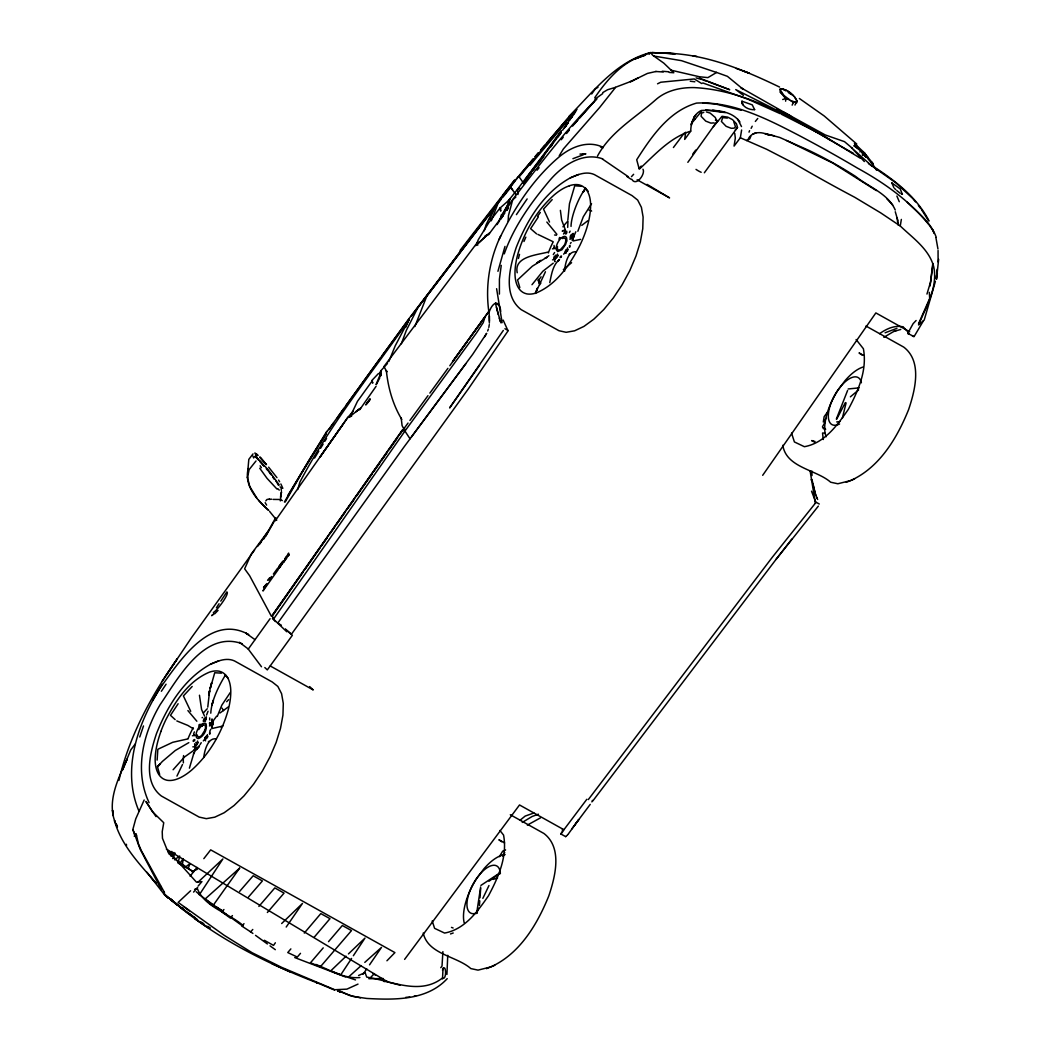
<?xml version="1.0" encoding="UTF-8"?>
<svg xmlns="http://www.w3.org/2000/svg" width="1051" height="1051" viewBox="0 0 1051 1051"><rect width="100%" height="100%" fill="white"/><g stroke="black" fill="none" stroke-linecap="round" stroke-linejoin="round"><path stroke-width="1.5" d="M207.77 707.126L209.635 690.704L214.732 672.745L221.485 673.152M569.274 246.026L569.681 247.274L570.102 245.251M209.438 733.072L209.753 734.229L210.108 732.074M564.558 271.316C564.939 265.102 567.54 250.532 576.106 251.859M489.122 312.2C492.827 301.138 499.79 299.745 500.696 311.411M567.251 250.401L567.198 249.547L567.75 250.729M350.298 416.354L357.498 401.285L372.474 380.541M573.123 233.361L572.164 237.158L569.826 239.234M902.283 194.172L900.273 188.983L891.997 182.992M208.059 711.238L206.561 715.035M489.372 323.077L489.135 312.778M566.082 231.575L565.293 233.716M891.826 182.887L893.967 187.827M560.511 238.209L559.579 237.46L558.987 239.26M785.636 101.185L785.754 98.558L779.829 89.112C786.976 88.442 794.779 95.024 797.013 101.553L793.334 102.538L783.731 95.326M933.052 263.617L930.647 281.707L926.956 294.07M938.648 259.308L936.467 279.29L937.374 273.51M442.51 978.915L443.036 968.063M517.21 272.761C513.742 256.523 536.825 255.051 548.11 252.056M938.096 261.975L938.057 250.453M277.622 623.269L403.926 447.095L465.803 363.791M479.453 905.489L479.781 900.852M480.005 897.764L480.675 888.502M203.776 757.469C204.38 751.176 207.77 737.093 216.401 738.945M563.52 234.045L565.11 231.102M213.353 612.536C217.123 610.605 229.946 593.355 226.871 591.884L220.789 601.119M566.778 231.233L566.016 234.005M794.99 105.047L797.013 100.896L794.622 96.928M280.446 497.307L281.484 491.789L280.328 500.92M685.62 132.229L684.7 139.415L690.73 131.125C690.822 123.203 693.581 113.863 701.424 110.46C714.417 109.843 731.575 110.171 739.93 121.995M447.752 955.293L446.925 974.448M489.28 324.601L488.833 327.413M930.109 285.964L932.776 263.486M936.888 272.143L937.229 269.24M442.905 951.641L442.024 966.014L440.789 967.695M548.885 255.695L545.022 258.323L547.124 257.39M187.958 738.892L172.706 742.308L157.834 749.284L157.124 760.096M182.322 865.104L183.268 858.667L180.641 862.332M588.324 799.575L772.209 557.385L815.878 502.562L811.543 491.198M476.615 913.516L480.662 886.978M503.166 320.108L508.04 330.894L468.825 388.2L291.889 633.595L291.088 633.924L285.557 629.299M734.728 133.293L735.319 138.049L734.071 146.089L740.338 137.773L741.625 130.009M572.375 240.324L573.82 235.989L573.215 236.948M935.403 281.353L924.21 320.069L918.548 324.93C926.102 306.669 938.228 287.068 933.63 266.376C928.795 248.824 912.675 237.933 900.247 225.978L901.351 219.423M935.929 278.252L936.454 275.152M209.793 731.128L210.804 729.236M501.248 265.391L499.409 279.303L499.409 294.083M189.403 768.15L194.041 752.634M691.413 125.148L692.044 121.863M549.752 282.614C551.512 274.574 552.721 264.997 559.5 259.466M210.778 713.182C211.396 700.886 218.634 686.04 225.453 675.031M501.563 214.417L500.854 217.202M541.068 276.794L539.137 279.566M577.84 231.273L583.292 216.782L591.542 203.697M132.873 829.41L135.75 818.847L144.171 799.995M741.927 101.119L742.729 104.745L741.953 102.315C743.031 107.636 750.309 110.132 754.723 109.672M178.223 862.437L179.668 856.039L174.519 859.823M573.084 237.644L572.388 240.377M842.324 418.351L846.094 402.888M280.643 495.376L281.142 493.431M509.617 201.332L509.564 199.335M569.419 232.547L570.102 231.128M518.445 258.493L519.509 254.342M209.622 722.484L209.53 723.916L211.12 725.847M573.176 237.447L572.729 238.971L575.803 231.785M517.985 194.527L517.499 189.285L561.142 131.165M204.722 738.183L205.536 740.863M217.268 716.414L221.84 705.142L230.314 692.478M497.938 271.303L504.979 246.42M118.921 780.446C129.207 736.107 151.265 695.604 177.343 658.688L166.4 674.992M297.709 489.543L299.929 482.028C330.395 424.17 371.529 373.315 408.892 319.977L405.633 327.465M484.235 230.773L486.166 224.638L494.469 207.612M477.693 910.967L478.573 908.222M591.884 801.913L592.383 800.402M198.481 747.025L199.23 746.249M581.623 186.316L574.739 185.777L569.471 203.697L567.829 220.263M139.757 737.001L143.501 725.939M504.27 253.869C513.821 226.477 531.162 202.462 549.726 180.47C562.443 165.493 582.714 151.659 602.749 158.885M487.677 330.986L488.36 329.068M401.351 343.743L406.369 330.316L417.746 307.838M188.326 868.047L189.955 863.699L185.186 867.259M535.366 293.413L545.443 271.736M749.021 132.15L749.586 130.666M536.522 290.326L537.337 288.158L535.379 293.347M376.087 384.39L380.777 373.289L380.002 376.429L380.764 370.845L387.464 363.488M491.264 220.789L498.161 203.04L501.077 199.414M414.83 326.572L426.719 296.29L493.76 208.768M836.346 419.06L847.592 390.473M194.685 740.535C195.604 737.802 191.505 741.507 193.818 741.428M388.765 361.623L395.307 345.648L409.089 319.438M489.713 219.488L494.745 207.481M204.866 730.235L201.687 735.385A6.713 2.93 -61.5 0 1 197.391 735.595L197.299 734.951M523.95 241.494L525.828 237.158M918.535 323.747L929.675 298.458L929.334 292.388M499.015 239.628C513.624 209.162 532.568 179.576 558.501 157.466C570.457 147.166 587.338 140.019 602.67 147.101M500.972 217.045L509.341 202.344M500.618 236.015C489.7 259.058 485.352 285.307 488.689 310.597M502.654 856.145L504.716 852.545M176.949 776.098L182.493 764.511M499.409 219.948L507.436 205.339L509.761 199.086L507.896 201.621M554.048 245.422L554.311 248.299M792.152 105.126L793.334 102.538M194.645 743.753L194.908 746.63M172.587 858.562L175.136 853.11L171.93 856.394M482.843 898.369L488.965 885.559M694.396 116.7L694.002 117.489L695.933 114.717M193.463 754.027L196.353 748.877L199.48 746.039L196.445 749.731L198.823 746.446M586.852 799.259L560.787 833.877L562.456 832.156L562.482 828.95M376.337 384.535L379.831 377.743M751.123 128.34L752.214 126.199M836.622 419.283L845.385 402.572M567.698 227.397L567.947 221.708M379.621 373.893L380.659 371.108L381.027 371.988M263.919 538.887L275.743 517.591M284.414 501.984L309.546 459.3L326.086 433.498M484.695 336.78L486.574 333.403M486.534 333.509L472.622 354.437L411.48 436.822M265.798 536.168L273.904 521.913M285.255 501.958L302.294 472.017L317.757 447.371M248.325 649.032L270.081 618.684M567.067 251.058L565.32 253.028L566.371 252.91M923.382 320.897L914.081 336.583L907.749 333.403L913.109 323.669L916.104 320.516M205.365 721.38L206.272 716.743M228.632 699.651L226.688 701.726M152.566 700.636L162.261 684.293M597.507 156.06C610.421 131.861 635.474 117.673 655.443 100.003C666.032 90.478 680.431 87.338 694.291 87.601C752.844 90.622 803.792 125.66 853.465 153.393M287.711 495.678L326.73 431.409M570.404 243.385L571.166 242.505M314.551 458.065L318.834 451.089M320.555 448.291L323.117 444.1M324.825 441.302L326.546 438.517M145.971 801.44L152.474 811.714L163.746 822.723L162.222 831.643L162.471 838.317L166.978 849.444L196.471 882.183L201.923 881.631L198.153 886.032M194.382 731.903L193.594 734.058L194.488 735.555M554.455 256.089L553.654 258.283L554.534 259.755M319.478 444.639L326.349 433.682M501.8 216.361L512.31 200.202L515.857 197.049M204.984 737.618L206.127 736.304L208.032 736.265M554.678 261.397L554.797 260.701L554.81 261.686M369.847 398.946L366.878 403.098M284.716 559.053L286.805 555.861M216.44 607.728L219.042 603.76M351.573 958.433L340.839 974.724L330.723 970.888L346.081 956.187M353.359 955.727L364.986 938.083L348.446 953.914M567.934 122.744L565.399 126.593L568.118 122.599M569.629 120.182L572.178 116.346M161.355 691.269L166.071 684.214M558.909 135.461L560.63 132.86M496.992 224.612L499.527 220.828M501.222 218.306L502.917 215.783L500.315 219.462L504.874 212.933M259.531 544.103L267.834 531.78M566.936 123.965L570.325 118.921M564.4 127.88L567.974 122.573M503.311 330.448L449.618 407.933L479.663 365.117M162.038 681.521L191.624 637.497L254.578 550.015M560.748 833.903L565.596 836.596M326.23 432.684L328.385 429.517M561.024 257.18C563.021 253.869 558.252 258.283 560.735 257.469M516.422 214.627L527.142 198.928M570.654 118.592L572.243 116.267M573.846 113.942L575.895 110.539L566.108 120.445L541.291 149.452M363.081 974.238L366.76 968.864M369.532 964.844L381.487 947.398L364.789 962.388M825.377 421.635L822.46 426.785L823.511 428.861L824.22 427.875L825.666 429.294M571.429 117.778L575.567 111.748M275.349 942.786L273.536 945.414L264.34 940.277M286.2 927.035L302.478 903.426L281.668 923.527M529.862 165.414L566.542 121.995M559.079 135.316L560.827 132.794M562.574 130.271L566.055 125.227M275.191 520.876L347.618 417.667L352.978 411.401M594.787 97.651C607.163 79.521 623.388 60.393 645.511 55.112L635.119 58.895L650.411 52.55L652.724 55.269L663.798 63.126L673.809 72.742L669.29 72.427M762.684 475.315L875.851 312.922L909.719 331.801M271.933 615.728L402.402 429.951M272.958 614.612L402.507 430.201M302.951 572.283L272.156 616.267L273.996 618.448L404.346 431.922L403.19 429.714L400.378 433.708M304.816 569.616L319.754 548.294M321.619 545.627L327.216 537.639M347.434 417.943L320.161 456.83L342.915 424.446M376.087 386.295L359.678 409.745M591.7 93.973L595.221 88.967L597.98 87.312M330.014 533.632L334.704 526.971M336.583 524.304L345.03 512.323M347.842 508.316L354.41 499.002M356.289 496.335L372.238 473.686M374.117 471.019L379.739 463.018M381.618 460.364L387.241 452.364M389.12 449.697L397.567 437.715M328.937 429.57L333.614 422.975M337.358 417.707L343.913 408.471M345.792 405.831L380.646 357.682M170.117 853.859L171.865 851.402L170.012 853.74M328.7 429.425L408.34 319.504L492.078 209.95M537.587 216.283L540.319 212.46M561.287 131.02L532.949 170.315M558.134 136.893L560.827 133.122M567.908 834.547L578.786 819.517L574.726 825.048M466.92 342.074L449.802 365.735M468.812 339.434L484.984 317.06L483.224 322.67L476.3 333.206L405.397 430.437L404.241 428.243L408.038 423.041M523.451 183.426L531.044 172.929M409.929 420.426L427.967 395.688M429.872 393.087L447.91 368.336M538.138 164.048L543.893 156.192M550.619 147.009L552.537 144.394M268.938 580.086L271.592 576.46M273.365 574.056L277.792 568.013L278.121 569.734L262.973 590.977L265.903 585.368L263.551 587.47L266.849 583.594M687.84 162.34L717.058 121.391L715.258 117.449L710.095 113.061L706.403 111.945M704.354 172.784L737.5 127.499L736.436 123.729L732.521 119.643L727.726 117.147L722.037 116.293L713.366 126.632M381.592 356.381L409.167 318.952M411.072 316.377L490.042 212.762M649.058 54.363L650.411 52.55M268.491 530.755L251.255 554.035L244.633 568.801L249.626 575.712L271.434 616.346M404.609 959.379L519.522 804.961L563.94 829.738M171.208 856L173.875 852.44L170.393 855.672M539.846 160.304L526.223 178.486L537.271 163.838M531.99 284.703L542.841 271.25L553.233 263.197M673.415 147.521L684.188 133.175M691.046 124.044L701.674 111.104M692.793 154.011L695.723 150.096M571.783 828.963L590.228 804.383M501.091 217.951L488.465 234.767M592.698 801.085L775.993 559.447L818.335 506.109M539.163 161.539L528.39 175.688L557.621 137.247M494.995 206.285L514.307 181.416M417.878 307.654L514.898 180.733M460.062 250.44L514.373 180.181M367.377 403.203L370.267 399.157L365.682 404.911L367.298 403.308M495.1 206.075L510.221 186.684M190.113 876.245L196.971 867.456M203.828 858.654L210.686 849.865L394.913 952.6L386.939 960.772M775.993 559.447L791.784 539.163M284.939 558.948L286.778 556.583L287.015 557.634L283.389 562.548L285.964 558.186L283.126 562.075L282.877 561.05M537.074 170.223L539.071 167.7M518.537 176.594L510.3 187.065L515.818 194.356M371.936 380.988L372.763 383.116L371.962 380.357L378.36 373.63L380.83 373.171M549.515 222.024L543.525 209.083L552.195 199.624M209.714 717.899L209.674 719.896M562.942 226.806L564.807 224.467A42.368 18.655 -60.9 0 1 567.553 221.459M509.315 199.585L517.145 189.784L519.851 188.182M502.667 195.368L509.84 186.421M511.903 183.872L514.977 180.036M503.022 197.01L510.786 187.341L512.638 189.771M558.961 260.057L557.923 261.436L559.132 259.939M561.221 139.73L563.231 137.247M477.758 241.966L383.957 366.523L386.873 371.883L386.348 370.622C388.121 387.78 392.785 404.464 401.771 419.428M755.341 121.443L757.758 118.474M502.917 195.92L508.106 189.574M519.536 175.622L533.041 159.148M811.109 479.887L811.753 479.322L812.252 480.491M257.508 546.467L261.41 541.751M826.165 418.298L823.327 422.016L824.142 416.669L827.846 411.664L828.083 412.36M267.558 580.31L269.7 577.774M516.304 178.972L533.146 159.056M535.248 156.573L538.414 152.829M540.516 150.346L544.733 145.366M546.835 142.883L568.157 117.804L577.012 109.409M569.406 129.812L566.239 133.53L569.222 130.022M572.559 126.107L577.827 119.998M173.1 769.766L184.477 756.996L193.765 750.401M290.864 948.908L287.764 952.561L297.328 957.054L300.494 953.336M304.291 933.078L320.805 913.595L329.988 918.666L314.183 937.242M323.222 947.871L310.492 962.769L320.332 966.841L351.507 930.582L342.324 925.497L328.529 941.657M535.117 156.665L538.204 153.065M216.598 716.23L213.537 720.408L212.184 725.413L213.117 723.469M244.016 923.671L241.888 926.128L250.69 931.895L252.779 929.465M258.888 906.409L274.823 887.911L284.059 893.1L267.374 912.491M193.581 892.102L197.654 887.412M223.929 909.509L221.84 911.913L230.287 918.048L232.429 915.579M239.602 891.419L253.186 875.759L262.408 880.935L248.496 897.015M253.028 453.887L248.811 459.379L247.813 470.835L248.259 468.549C243.701 485.181 256.996 500.263 268.714 510.247M579.85 117.712L596.85 98.741C565.806 129.641 539.675 164.902 512.796 199.362L508.461 215.6L508.145 221.183M574.661 123.624L577.774 120.077M578.891 118.776L594.406 101.146M498.502 305.499L499.186 304.948M197.575 747.524L196.353 748.877M194.645 748.982L195.039 747.76M735.253 129.943L737.5 127.499M631.48 176.647L633.635 174.295M639.047 168.41L641.215 166.058M478.783 242.834L489.74 232.705M568.736 116.595C592.58 92.501 615.282 61.996 649.689 52.786M255.997 460.969L249.113 469.626L247.497 477.653M214.706 613.823L218.069 610.368M369.834 978.271L374.392 973.594M567.527 834.928L565.714 836.662M519.825 287.593L517.565 279.947L532.384 266.166L545.587 258.073M190.612 890.762L178.144 902.415L224.27 935.364L252.161 952.745L281.655 967.354L334.757 989.74L346.909 989.136L358.01 984.104M442.471 970.165C445.86 961.245 447.332 980.819 442.3 978.139C419.743 995.625 391.13 980.859 366.733 977.115L365.078 972.595L358.562 975.486M750.874 136.591L746.709 140.545L740.338 137.773M568.854 119.827L571.179 117.659M197.785 882.406L222.891 858.956L199.493 894.519L196.195 891.734M571.875 116.122L563.796 123.558L519.115 176.896L524.068 183.859M495.428 303.148L498.923 305.026M870.727 162.327L871.397 161.709L873.394 164.114L866.169 155.206L866.747 155.916M552.537 259.82C552.839 260.503 559.605 257.14 557.49 254.066M361.216 965.606L348.104 977.391L355.514 979.926M749.087 137.471C753.803 130.968 762.619 131.9 768.925 135.264M220.001 712.972L228.303 706.942M355.842 411.808L359.902 408.747L356.25 411.414L358.036 409.969M447.227 978.639C426.851 1000.736 394.191 999.935 366.76 998.45L353.149 996.466L337.988 990.857M563.349 269.595L571.599 262.684M859.889 151.948L860.9 151.094L866.221 157.335L862.332 152.119L862.608 155.456M202.094 717.728L202.475 717.439M850.39 396.831L858.628 389.921M520.245 820.069L525.198 816.062L533.947 812.988M581.755 225.387L587.811 220.749M499.829 873.381L488.991 881.25M349.405 416.945L360.835 407.867M214.036 613.587L211.698 615.65M211.974 615.466L212.788 614.861M351.638 416.117L347.881 417.483L350.377 416.183M602.722 92.606L607.557 89.755L615.4 87.364M594.879 99.241L602.722 93.592M194.159 749.823L196.997 747.787L194.409 749.626M522.255 822.421L532.161 816.469L538.427 814.21M563.362 230.392L562.219 231.115L565.385 230.13M527.339 825.114L540.542 817.823M204.078 721.222L205.641 718.161L206.167 719.107M488.623 233.966L483.342 238.301C490.515 231.903 470.48 250.572 476.97 244.318M883.852 337.318L893.81 331.433L900.76 329.462M879.634 333.666C886.243 328.91 894.283 325.193 902.638 326.73M201.24 742.676L200.018 744.673M480.898 885.415L499.37 873.223M902.454 194.277L901.416 194.12M750.02 138.653L746.709 140.545L766.678 149.295L793.466 163.128A919.835 392.259 15.8 0 0 854.752 197.299L880.646 212.841L900.247 225.978M570.338 177.855C543.906 192.412 527.182 219.856 516.33 247.195C509.906 266.337 502.378 295.278 521.191 309.651L559.001 330.737L566.161 332.3L574.621 330.802L583.975 326.388L593.854 319.176L603.799 309.533L613.377 297.867L622.192 284.676L629.825 270.567L635.973 256.102L640.335 241.966L642.765 228.75L643.107 217.058L641.412 207.336L637.681 200.084L632.085 195.631L594.275 174.545C586.353 170.971 577.669 174.558 570.338 177.855L574.069 176.332M210.515 664.219C184.083 678.762 167.359 706.219 156.507 733.559C150.083 752.7 142.555 781.642 161.368 796.014L199.178 817.1L206.338 818.663L214.798 817.166L224.152 812.751L234.031 805.539L243.977 795.909L253.554 784.23L262.369 771.053L270.002 756.917L276.15 742.466L280.512 728.33L282.942 715.114L283.284 703.421L281.589 693.699L277.858 686.448L272.262 681.994L234.452 660.908C226.53 657.335 217.846 660.908 210.515 664.219L214.246 662.695M850.876 480.438C879.7 467.393 897.186 437.833 908.616 409.575C915.027 390.433 922.568 361.491 903.755 347.119L865.945 326.033M491.053 966.802C519.877 953.756 537.363 924.184 548.793 895.938C555.204 876.797 562.745 847.855 543.932 833.482L510.313 814.735M487.23 234.846L485.023 235.95M556.465 235.214L554.56 234.99M220.881 726.872L223.246 725.597M194.855 735.385L192.438 735.766M638.023 77.984L630.416 81.742L647.482 73.412L656.1 71.455M554.889 248.483L552.432 248.851M657.545 83.804L660.751 82.228L694.264 78.97L701.766 83.568M212 728.527L221.433 726.386M742.072 101.264L752.253 104.85L754.565 109.567M554.56 247.511L553.877 247.616M755.997 132.741L752.844 134.147M693.397 119.683L695.381 118.816M134.226 836.162L135.671 835.979L134.594 835.952M254.881 452.955L258.152 455.372M505.584 849.931L502.693 851.179L499.37 856.67M571.035 226.399C571.14 216.559 577.971 198.534 585.565 188.182L583.121 192.333L585.525 188.208L588.153 191.269M573.426 237.198L573.885 236.987M632.899 80.664L615.728 87.194L599.595 107.544L563.389 148.94L559.237 155.745M574.7 176.095L578.654 174.479M214.877 662.445L218.831 660.843M782.811 445.269C786.279 467.813 816.167 469.495 830.671 482.225L837.844 483.762L850.233 480.688M423.225 933.012C427.915 954.466 456.554 955.976 470.848 968.588L478.021 970.126L490.41 967.038M191.729 871.581L197.312 869.322M846.291 482.291L854.594 478.914M486.468 968.654L494.771 965.278M573.045 240.955L580.612 239.378M195.788 742.44L198.403 742.558M572.913 158.688L583.292 154.786M885.113 332.786L896.963 328.319M896.306 330.487L893.81 331.433M690.73 131.125C669.776 137.642 654.839 154.825 639.258 169.198L636.709 159.752C651.41 136.748 668.83 111.038 696.55 103.09C732.442 101.106 766.915 118.842 797.932 134.896A1673.77 1493.484 -75.1 0 1 857.314 168.029C884.246 182.782 909.667 200.859 929.071 224.94M194.606 889.356L197.286 888.41C204.38 907.236 229.131 913.069 243.228 925.655M450.511 933.945L453.217 932.999M703.789 112.391L701.595 113.114L701.07 116.267L705.747 121.115L710.883 123.112L714.168 122.888M413.949 996.361L415.736 995.796M782.706 99.517L785.754 98.558L789.288 99.753M493.142 879.398L497.517 878.019M202.988 725.045L203.566 724.875A6.687 2.89 -61.6 0 1 205.471 726.832A6.726 2.903 -61.8 0 1 204.866 730.235M554.613 252.529L553.299 254.565M508.014 201.03L499.882 208.19L488.925 222.431L478.284 239.707L477.009 243.017L477.771 245.146M211.895 723.889L209.727 724.1L211.816 722.103L211.632 722.733L211.96 720.92L212.657 722.418M572.033 237.684L570.443 237.776C572.007 238.853 572.664 232.521 573.386 236.16M555.532 258.743L553.943 258.835L555.164 258.388C553.969 260.871 556.754 253.225 556.728 256.628M196.077 745.842C193.423 747.537 197.457 741.691 197.141 743.517M563.651 254.171L567.395 249.678L566.962 250.48L567.593 247.8M269.555 498.975L266.928 499.527L265.811 500.893M269.109 499.435L271.697 499.172M848.183 388.962L859.153 387.872M836.727 421.924L839.867 421.609M204.827 739.812L206.64 738.406L207.415 734.623M405.791 997.36L409.824 997.097M384.009 981.542L387.28 981.384M579.981 154.09L585.893 153.866L583.082 153.945M273.155 499.409L279.921 499.488L282.351 500.578M359.862 977.535C343.979 979.046 329.988 969.902 315.773 964.411M368.848 978.717L383.379 978.56M702.843 102.985L715.495 103.996L741.27 110.263M135.264 743.963L130.731 749.954L122.533 769.936L127.145 759.085C117.673 779.356 104.982 805.184 117.476 826.94M824.746 433.117L822.552 433.012L823.248 439.515M666.15 53.246C706.154 54.035 744.055 69.97 779.579 87.075M192.175 686.474L183.399 695.933L190.717 711.33M662.248 71.258L668.764 71.783M573.491 234.202C570.995 233.269 568.919 237.329 571.153 238.813M206.443 717.767L204.314 718.148L203.211 721.157M555.651 255.17L558.094 255.485M211.435 720.434L212.762 720.526M655.732 71.481L663.26 72.007M568.21 249.415L565.911 249.77L564.794 252.752M705.694 110.053L725.308 112.602M727.331 118.093L722.707 117.607L721.42 121.456L726.11 126.304L731.233 128.301L734.005 128.183L735.503 126.882L733.887 122.1M690.257 81.216L694.869 81.781M360.493 997.833L349.431 995.415L338.593 990.423M765.273 133.95L773.983 135.737M538.322 216.953L530.597 228.671L536.601 233.887M178.118 703.75L170.472 715.324L175.136 719.607M765.364 133.569L779.737 137.458L809.217 150.556A530.873 475.551 -52.1 0 1 855.58 176.41C868.73 187.012 888.161 193.542 895.242 210.029M653.88 56.058L681.455 60.656L716.585 72.48L707.888 77.616L699.375 76.749L670.814 70.128M692.832 55.742L696.971 56.478M815.05 441.499L811.648 440.566L814.499 442.156M712.696 110.21L721.538 111.892M715.416 120.195L718.017 120.747M796.842 102.683L790.733 100.62M912.478 336.189L913.805 336.53M389.409 982.396L400.155 985.207M600.489 146.995L603.129 147.744M334.415 990.003L315.996 982.304L317.047 982.803C264.326 962.493 212.591 936.441 170.104 898.644L180.181 906.921M209.451 725.939L210.923 724.954L212.184 721.617L212.092 722.326L212 718.871M907.749 333.522L909.036 333.89M696.104 77.879L701.451 79.482M114.454 820.87L115.084 822.027L114.52 820.752C121.272 845.49 139.73 864.172 156.021 883.09L150.713 877.02M702.83 79.942L706.968 81.308M337.975 991.08L341.128 992.157L340.511 991.921M852.308 148.217L844.518 141.662L825.285 134.962L784.204 112.431M702.764 82.924L748.089 99.267L780.341 113.731M174.059 858.444L192.924 871.673M337.542 990.896L341.128 992.157M786.503 90.452L781.747 88.718L780.223 89.519L780.302 92.133L785.754 98.558M708.361 81.768L729.696 89.716L699.335 78.01M716.217 72.309L727.41 76.329L742.965 89.125L740.994 87.785L790.825 116.057M736.331 68.499L749.258 73.189L743.228 70.995M451.483 927.389L453.112 927.994M294.74 957.566L346.029 977.18M537.941 234.426L552.944 241.638M176.818 720.933L187.801 725.4L193.41 728.816M786.49 140.479L832.852 163.102L876.35 190.586M271.959 963.714L290.483 972.096M203.303 740.889L207.008 736.541L207.572 737.579M862.017 151.778L864.645 153.012L865.945 154.931L862.332 152.119L864.894 155.732M781.642 114.349L822.118 134.896L860.322 158.228M242.164 643.737C204.039 629.943 177.882 678.71 160.186 704.59C142.949 733.598 134.108 770.856 149.084 802.662M789.879 116.845L735.739 89.585L743.399 95.339M244.896 632.649C207.638 616.057 178 663.575 159.818 688.444C137.615 724.178 121.496 770.002 138.929 811.044M797.473 120.734L826.717 137.865M246.131 633.319L248.601 634.686M637.116 179.787L669.579 197.89L647.061 184.372M863.331 355.304L859.061 352.926L861.873 354.936M504.927 328.727L508.159 330.526M816.049 502.22L819.281 504.02M278.068 623.361L281.3 625.161M270.252 665.966L313.237 689.942L309.651 686.605M504.598 842.928L498.897 839.749L501.708 841.759M177.961 863.029L193.647 871.778M210.279 904.11L221.682 910.468M159.66 774.403L157.453 766.81L162.379 761.436L175.294 750.493L188.812 742.65M776.676 108.936L787.514 115.032M790.221 116.556L796.986 120.366M248.496 634.594L245.855 633.083L254.933 639.625M166.4 849.221L387.872 982.002M788.25 92.449L793.505 95.746M783.323 89.269L785.793 90.859M799.364 98.479L824.207 115.965L856.801 144.066M373.052 973.581L375.483 975.157M828.057 138.745L830.75 140.492M216.217 906.79L222.93 911.178M201.24 922.055L203.828 923.75M207.717 926.299L210.318 927.994M191.059 914.961L195.013 917.562M857.774 148.217L854.529 143.58L864.645 153.012M860.9 151.094L853.898 145.669L858.903 148.69L854.529 143.58M631.782 179.274C636.105 187.052 645.708 173.796 642.976 169.237M194.067 917.313L197.588 919.651M868.441 163.536L895.78 182.743L912.307 198.074M626.987 176.555L630.902 179.169M192.819 746.841C195.42 747.734 198.862 743.307 197.522 741.008M191.203 915.382L186.08 911.821M191.794 915.395L187.748 912.623L190.284 914.37M872.08 165.651C894.44 180.076 916.656 196.8 929.084 221.012M188.549 913.253L164.573 894.861L147.022 872.291M200.215 724.218L198.928 724.954L199.112 726.294M628.38 176.765L602.433 159.043M198.757 894.283L226.477 914.344M230.445 917.208L242.321 925.8M250.243 931.541L252.884 933.446M255.524 935.351L267.401 943.956M270.041 945.861L275.323 949.684M239.339 642.266L248.128 648.887M136.538 835.781L134.357 834.152L135.369 835.282L133.017 830.054L140.177 849.247L161.552 889.974L160.856 886.374M183.623 906.632L189.351 910.915M181.442 907.867L183.964 909.772M184.043 910.363L164.56 894.191L164.35 892.26L141.32 850.653L138.456 843.94L136.131 833.732M181.455 907.893L184.004 909.824M178.657 905.712L181.876 908.182M170.551 899.906L177.645 905.384M896.805 190.559L900.195 193.279M269.555 511.377L276.741 520.219M256.339 453.979L257.259 454.741M286.765 631.756L272.643 618.277M285.438 629.168L292.349 635.316L267.309 669.894L264.826 667.543M280.065 486.823L281.839 488.321M780.302 92.133L782.614 94.143M256.247 457.067L267.795 469.324L279.238 484.958M871.936 166.058L851.507 147.718L864.342 161.539M170.104 898.644L173.665 901.837L172.64 900.904M267.979 509.971L258.638 500.342M907.302 202.212C917.957 212.696 931.094 222.641 936.205 237.237M894.769 188.681L895.741 189.6M903.216 326.953L908.235 332.221M277.806 488.715L279.264 490.094M886.808 198.665L892.706 205.011M787.948 91.319L790.72 94.038M276.965 489.057L267.046 478.363L259.742 468.22M255.748 457.106L258.612 460.075M410.021 438.793L404.977 431.12M255.721 456.541L257.64 458.578M275.415 621.548L272.459 618.356M164.876 894.598L166.373 896.214M228.028 678.118L225.295 675.005M556.899 234.347L546.835 222.05M196.852 721.236L187.893 710.581M266.481 464.647L259.912 457.185L263.88 461.639M259.965 461.56L263.959 466.053L259.82 461.087M259.912 457.185L266.166 464.227M913.122 199.02L915.566 201.884M276.952 477.64L268.636 467.156M868.192 157.703L867.522 156.835M867.338 158.005L872.185 163.759M266.258 468.707L267.952 470.73M261.489 666.768L248.338 649.19M268.793 471.741L270.488 473.843M856.105 339.512L863.397 348.735C867.39 370.188 858.207 390.854 848.315 409.378C837.305 425.195 824.667 443.075 804.383 446.701L794.398 441.945L791.548 433.091M499.921 830.461L503.56 835.072C507.594 856.512 498.397 877.178 488.531 895.688C477.509 911.519 464.87 929.386 444.586 933.065L434.589 928.335L432.211 920.952M205.51 723.469L206.18 724.323C207.297 729.906 203.776 736.212 198.639 738.498A8.487 3.889 -61.7 0 1 197.365 730.038A8.487 3.889 -61.7 0 1 205.523 723.469M918.403 205.484L920.374 208.085M269.726 472.884L271.171 474.789M256.72 497.898L249.704 486.442L247.405 477.049M921.372 209.399L928.493 220.631M204.538 716.112L201.582 709.53L199.454 695.223M538.44 279.763L540.845 283.284M930.004 226.149L933.446 231.22M275.717 480.714L276.4 481.739M737.618 119.118L741.494 126.567M146.181 802.005L156.034 816.614M565.254 229.591L561.654 220.079L560.38 210.345M272.669 476.918L274.232 479.295M260.149 465.79L261.41 467.721M872.291 163.601L876.547 170.196M495.546 303.214L495.862 304.054M278.581 480.071L279.619 481.739M116.254 824.483L117.16 825.968L116.057 824.142M276.991 482.659L278.436 485.194M265.167 502.68L266.599 505.124M222.089 708.151L223.508 710.634M566.055 231.43L566.752 232.994M167.74 851.494L169.25 854.253M114.795 821.659L115.163 822.368M280.867 483.959L282.837 488.334M403.571 428.466L402.086 425.589L401.18 417.851M816.548 497.044L817.652 499.475M896.897 196.077L899.275 201.713M253.659 457.973L252.923 456.029M256.786 457.014L255.419 453.677L256.168 455.517M815.523 494.522L816.903 497.938M254.644 456.423L254.92 457.119M538.243 280.512L539.833 284.69M826.231 436.73L825.429 434.589A42.368 18.655 -60.9 0 1 824.733 426.601A42.828 18.852 -60.9 0 1 829.502 406.54A42.368 18.655 -60.9 0 1 837.752 390.499L844.991 380.712A42.368 18.655 -60.9 0 1 852.519 373.21A42.815 18.852 -60.9 0 1 863.186 366.996M538.427 280.446L539.557 283.481L538.375 279.238M895.281 211.75L897.817 220.408M815.839 495.297L812.883 483.828M500.184 320.621L500.999 322.893M932.854 230.064L934.024 233.414M499.278 318.164L500.25 321.356M498.279 314.656L495.862 304.987M814.906 492.669L812.476 481.555M499.698 319.005L496.479 307.391M935.915 237.631L937.939 248.929M126.356 844.255L126.554 845.424M281.077 488.912L281.405 490.449M897.515 220.907L898.224 225.032L897.134 218.148M810.111 470.887L815.379 503.219M496.611 288.71L502.128 322.67M811.871 471.045L812.016 475.538M489.424 316.009L489.451 321.225M701.175 172.272A10.339 2.614 36.5 0 1 696.025 169.395M569.392 185.738A61.431 27.05 -60.9 0 1 579.088 184.871C588.757 187.17 590.964 198.718 590.583 207.231A61.431 27.05 -60.9 0 1 588.31 222.523A60.8 26.761 -60.9 0 1 584.842 233.756A61.431 27.05 -60.9 0 1 579.981 245.198C570.076 264.353 556.872 284.387 536.207 292.953A61.431 27.05 -60.9 0 1 526.512 293.82C516.842 291.521 514.635 279.973 515.016 271.46A61.431 27.05 -60.9 0 1 517.289 256.168C523.543 232.928 536.115 211.041 554.14 194.96A61.431 27.05 -60.9 0 1 561.957 189.259A60.8 26.761 -60.9 0 1 569.432 185.817M565.188 238.472A6.713 2.969 -60.1 0 1 564.242 245.33L560.498 249.547A6.726 2.956 -59.7 0 1 558.304 249.915A6.687 2.943 -59.9 0 1 557.49 246.486M562.613 238.564A6.713 2.969 -60.1 0 1 564.807 238.196M569.681 253.659A3.061 1.353 -60.9 0 1 569.13 254.408M589.059 210.213A42.368 18.655 -60.9 0 1 591.621 211.08M552.997 242.216A42.368 18.655 -60.9 0 0 549.331 250.309A42.828 18.852 -60.9 0 0 548.32 252.976M839.578 423.973A26.932 11.863 -60.9 0 1 834.021 396.45A26.932 11.863 -60.9 0 1 861.4 382.787M160.974 731.378A60.8 26.761 -60.9 0 0 157.505 742.597A61.431 27.05 -60.9 0 0 155.193 757.824C154.812 766.337 157.019 777.885 166.689 780.184A61.431 27.05 -60.9 0 0 176.305 779.343A60.8 26.761 -60.9 0 0 183.82 775.796A61.431 27.05 -60.9 0 0 191.637 770.094C209.661 754.014 222.234 732.127 228.487 708.886A61.431 27.05 -60.9 0 0 230.76 693.594C231.141 685.081 228.934 673.533 219.265 671.234A61.431 27.05 -60.9 0 0 209.569 672.101C188.904 680.667 175.701 700.702 165.795 719.856A61.431 27.05 -60.9 0 0 160.934 731.299M201.109 726.399A6.674 2.89 -61.4 0 0 199.559 728.304A6.726 2.93 -61.3 0 0 198.744 729.644M208.939 741.257A3.061 1.353 -60.9 0 1 208.348 741.835M183.399 762.855A42.368 18.655 -60.9 0 1 183.583 755.577M188.103 738.564A42.815 18.852 -60.9 0 1 190.441 733.178A42.368 18.655 -60.9 0 1 193.2 727.791M203.513 712.828A42.368 18.655 -60.9 0 1 207.283 708.755M464.2 922.844A42.368 18.655 -60.9 0 1 463.977 910.232A42.815 18.852 -60.9 0 1 470.625 889.409A42.368 18.655 -60.9 0 1 476.523 878.754L483.775 868.967A42.368 18.655 -60.9 0 1 494.982 858.706A42.828 18.852 -60.9 0 1 505.124 854.608M477.377 912.793A26.932 11.863 -60.9 0 1 467.419 899.406A26.932 11.863 -60.9 0 1 485.247 869.046A26.932 11.863 -60.9 0 1 500.355 873.67M202.226 724.467L201.95 725.86L202.226 724.467M282.588 563.139L278.896 568.538L281.458 563.651L278.699 566.857L282.128 562.035L279.894 566.936L282.588 563.139M202.607 724.73L202.515 725.689L202.607 724.73M212.131 725.821L211.934 727.607L212.972 722.917L211.947 727.108L212.249 724.796L212.131 725.821M499.803 208.413L500.762 211.093L500.315 208.216L499.856 208.781L500.828 208.663L499.803 208.413M572.966 235.135L572.848 235.831L572.966 235.135M209.451 691.624L208.794 695.289L209.635 690.704L209.451 691.624M211.12 684.753L210.187 688.326L211.619 682.861L211.12 684.753M212.617 702.777L211.934 705.037L213.392 700.176L212.617 702.777M566.699 240.994L565.569 244.515L561.943 249.77L557.647 251.557L556.176 249.494A8.487 3.915 -60.8 0 1 561.602 237.71A8.487 3.915 -60.8 0 1 566.699 240.994M380.685 375.759L381.066 374.708L380.685 375.759M573.833 235.135L573.557 235.897L573.833 235.135M508.408 207.875L506.556 210.528L508.408 207.914M239.615 868.165L213.195 905.345L205.09 899.025L239.615 868.165M289.025 554.941L287.974 556.399L287.554 554.586L288.631 553.115L289.025 554.941M488.531 311.845L452.534 361.597L488.557 311.858M160.317 763.827L157.545 766.718L160.317 763.827M539.058 261.528L536.864 262.947L540.91 260.385L539.058 261.528M557.214 245.409L557.214 245.409M670.183 53.443L651.686 52.563L675.228 53.759L670.183 53.443M207.809 927.481L195.184 918.942L207.809 927.481M168.646 898.29L166.715 896.753L168.646 898.29M165.992 896.004L164.573 894.861L165.992 896.004M164.324 892.233L164.35 892.26M113.298 815.642L112.549 810.282L113.298 815.642"/></g></svg>
